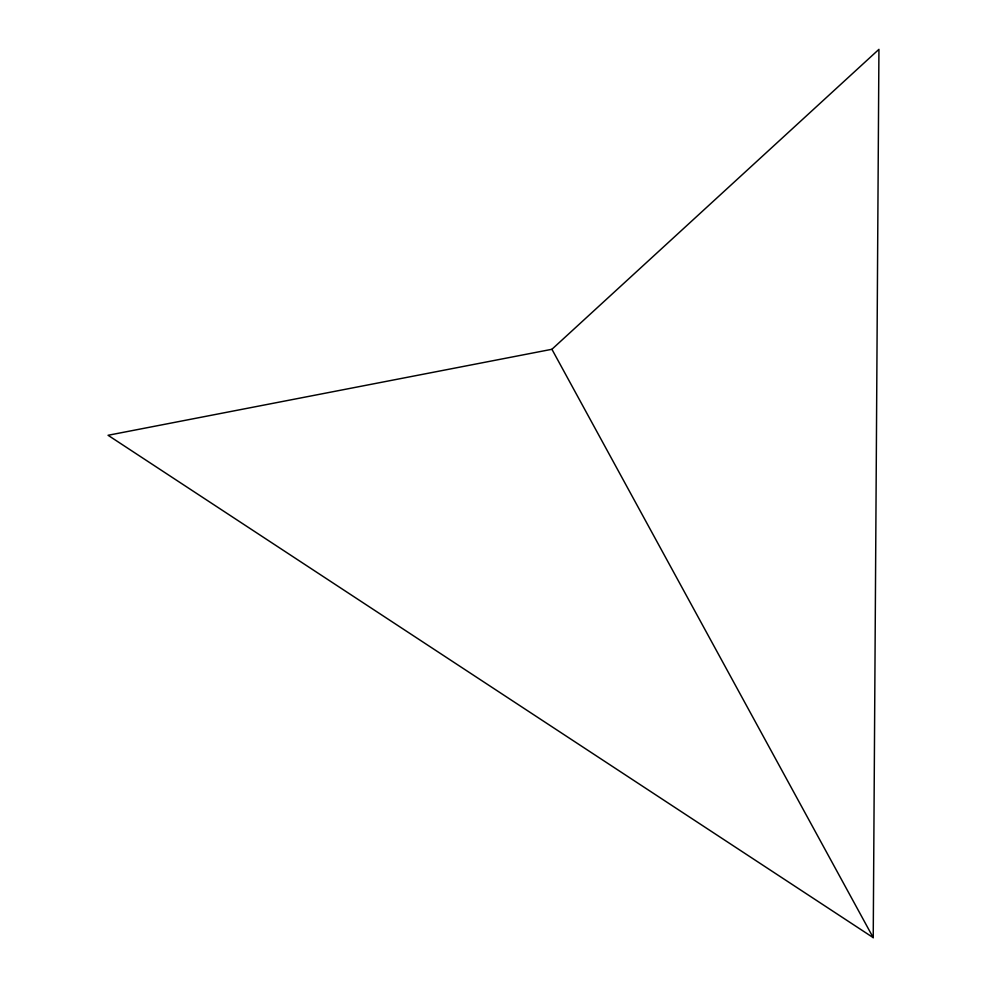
<?xml version="1.0" encoding="UTF-8"?>
<svg xmlns="http://www.w3.org/2000/svg" width="987" height="987" viewBox="0 0 987 987"><rect width="100%" height="100%" fill="white"/><g stroke="black" fill="none" stroke-linecap="round" stroke-linejoin="round"><path stroke-width="1.48" d="M873.224 937.65L878.936 49.35L551.918 349.287L108.064 435.279L873.224 937.65L551.918 349.287"/></g></svg>
